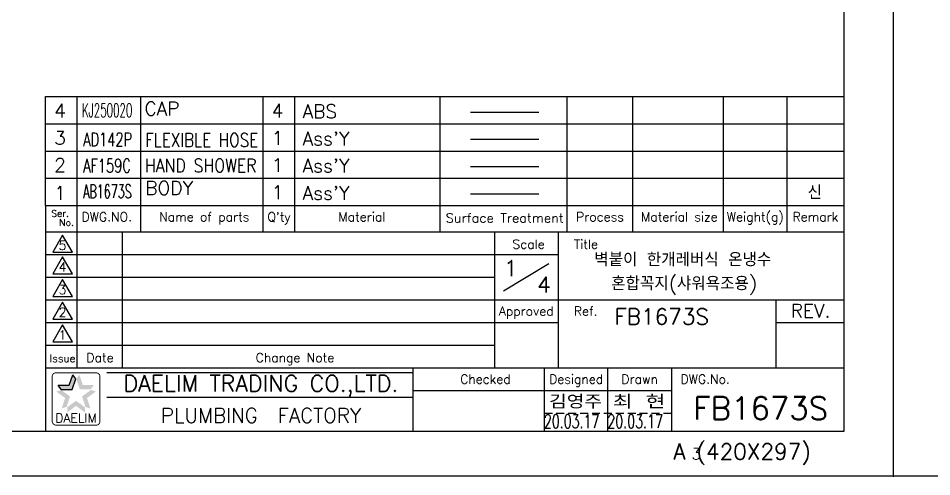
# Model space of a CAD drawing. Extents: x 14808 to 20058, y -13198 to -11680.
# Drawn here: x 18604.5 to 18805.9, y -12528.5 to -12427.5 of the extents above; entities that cross this region are included whole.
import ezdxf
from ezdxf.enums import TextEntityAlignment as Align

# ---------------------------------------------------------------- set-up
doc = ezdxf.new("R2010")
doc.units = 0
doc.header["$LTSCALE"] = 7
doc.header["$MEASUREMENT"] = 0
doc.linetypes.add('HIDDEN', pattern=[0.375, 0.25, -0.125])
doc.layers.get('0').update_dxf_attribs({"color": 2, "linetype": 'CONTINUOUS'})
for name, color, linetype in [('D', 2, 'CONTINUOUS'), ('DWG', 7, 'CONTINUOUS'), ('TXT', 4, 'CONTINUOUS')]:
    doc.layers.add(name, color=color, linetype=linetype)
doc.styles.add('GHS', font='romans', dxfattribs={"bigfont": 'ghs'})
doc.styles.add('ROMANS', font='ROMANS.shx', dxfattribs={"height": 3.5})

# ---------------------------------------------------------------- blocks, each defined once
blk = doc.blocks.new('BORDER')
for p, q in [((1, 1), (0, 1)), ((1, 0), (1, 1))]:
    blk.add_line(p, q)

msp = doc.modelspace()

# ---------------------------------------------------------------- linework, layer by layer
for p, q in [((18617.5, -12474.49), (18617.5, -12444.74)), ((18631.5, -12474.49), (18631.5, -12444.74)), ((18658.5, -12474.49), (18658.5, -12444.74)), ((18665.5, -12474.49), (18665.5, -12444.74)), ((18697.5, -12474.49), (18697.5, -12444.74)), ((18725.5, -12474.49), (18725.5, -12444.74)), ((18740, -12474.49), (18740, -12444.74)), ((18760, -12474.49), (18760, -12444.74)), ((18774, -12474.49), (18774, -12444.74)), ((18610.5, -12474.52), (18786.5, -12474.52))]:
    msp.add_line(p, q)
at = {"color": 2}
for p, q in [((18617.5, -12504.52), (18617.5, -12474.52)), ((18627.5, -12504.52), (18627.5, -12474.52)), ((18610.5, -12479.52), (18709.5, -12479.52)), ((18711.5, -12487.52), (18721.5, -12481.52)), ((18610.5, -12484.52), (18709.5, -12484.52)), ((18610.5, -12489.52), (18786.5, -12489.52)), ((18610.5, -12494.52), (18709.5, -12494.52)), ((18610.5, -12499.52), (18709.5, -12499.52)), ((18720.5, -12518.52), (18720.5, -12504.52)), ((18734.5, -12518.52), (18734.5, -12504.52)), ((18615.74, -12508.34), (18616.49, -12506.03)), ((18616.4, -12509.26), (18617.15, -12506.95)), ((18617.15, -12506.95), (18616.49, -12506.03)), ((18613.31, -12508.34), (18615.74, -12508.34)), ((18613.98, -12509.26), (18613.31, -12508.34)), ((18613.98, -12509.26), (18616.4, -12509.26)), ((18691.5, -12509.52), (18748.5, -12509.52))]:
    msp.add_line(p, q, dxfattribs=at)
at = {"color": 2, "linetype": 'Continuous'}
for p, q in [((18624, -12505.52), (18691.5, -12505.52)), ((18624, -12511.02), (18691.5, -12511.02))]:
    msp.add_line(p, q, dxfattribs=at)
at = {"color": 2, "linetype": 'HIDDEN'}
msp.add_line((18720.5, -12514.52), (18748.5, -12514.52), dxfattribs=at)
at = {"color": 2, "linetype": 'Continuous', "lineweight": 15}
msp.add_line((18377.5, -12528.43), (19217.5, -12528.43), dxfattribs=at)
at = {"linetype": 'Continuous'}
for points in [[(18614.25, -12475.27), (18612.08, -12479.02), (18616.42, -12479.02)], [(18616.42, -12483.77), (18614.25, -12480.02), (18612.08, -12483.77)], [(18616.42, -12488.77), (18614.25, -12485.02), (18612.08, -12488.77)], [(18616.42, -12493.77), (18614.25, -12490.02), (18612.08, -12493.77)], [(18616.42, -12498.77), (18614.25, -12495.02), (18612.08, -12498.77)]]:
    msp.add_lwpolyline(points, close=True, dxfattribs=at)
at = {"color": 2, "linetype": 'Continuous', "const_width": 0.2}
for points in [[(18611.98, -12506.39, -0.414214), (18612.73, -12505.64)], [(18612.73, -12505.64), (18621.73, -12505.64, -0.414214), (18622.48, -12506.39, 0.043396)], [(18611.98, -12516.39), (18611.98, -12506.39, -1)], [(18622.48, -12506.39), (18622.48, -12516.39, -0.414214), (18621.73, -12517.14)], [(18621.73, -12517.14), (18612.98, -12517.14, -0.414214), (18611.98, -12516.39, 0.672398)]]:
    msp.add_lwpolyline(points, format="xyb", dxfattribs=at)
at = {"color": 2}
for points in [[(18615.74, -12508.34), (18616.4, -12509.26), (18616.49, -12506.03), (18617.15, -12506.95)], [(18617.97, -12506.03), (18617.3, -12506.95), (18618.72, -12508.34), (18618.05, -12509.26)], [(18614.82, -12511.17), (18615.9, -12510.82), (18612.86, -12509.75), (18613.93, -12509.4)], [(18613.31, -12508.34), (18613.98, -12509.26), (18615.74, -12508.34), (18616.4, -12509.26)], [(18618.72, -12508.34), (18618.05, -12509.26), (18621.14, -12508.34), (18620.48, -12509.26)], [(18621.6, -12509.75), (18620.52, -12509.4), (18619.64, -12511.17), (18618.56, -12510.82)], [(18614.07, -12513.48), (18615.15, -12513.13), (18614.82, -12511.17), (18615.9, -12510.82)], [(18619.64, -12511.17), (18618.56, -12510.82), (18620.39, -12513.48), (18619.31, -12513.13)], [(18617.23, -12512.92), (18617.23, -12511.79), (18615.27, -12514.35), (18615.27, -12513.22)], [(18619.19, -12514.35), (18619.19, -12513.22), (18617.23, -12512.92), (18617.23, -12511.79)]]:
    msp.add_solid(points, dxfattribs=at)
at = {"layer": 'D'}
for p, q in [((18610.5, -12468.74), (18610.5, -12444.74)), ((18610.5, -12444.74), (18786.5, -12444.74)), ((18704.17, -12448.14), (18719.24, -12448.14)), ((18610.5, -12450.74), (18786.5, -12450.74)), ((18704.17, -12454.14), (18719.24, -12454.14)), ((18610.5, -12456.74), (18786.5, -12456.74)), ((18704.17, -12460.14), (18719.24, -12460.14)), ((18610.5, -12462.74), (18786.5, -12462.74)), ((18704.17, -12466.14), (18719.24, -12466.14))]:
    msp.add_line(p, q, dxfattribs=at)
at = {"layer": 'DWG'}
for p, q in [((18610.5, -12468.74), (18786.5, -12468.74)), ((18709.5, -12474.77), (18709.5, -12504.52)), ((18723.5, -12474.77), (18723.5, -12504.52)), ((18709.5, -12479.52), (18723.5, -12479.52)), ((18771.5, -12489.52), (18771.5, -12504.52)), ((18709.5, -12494.52), (18723.5, -12494.52)), ((18771.5, -12494.52), (18786.5, -12494.52)), ((18610.5, -12504.52), (18786.5, -12504.52))]:
    msp.add_line(p, q, dxfattribs=at)
at = {"layer": 'DWG', "color": 7}
for p, q in [((18610.5, -12468.74), (18610.5, -12518.52)), ((18691.5, -12504.52), (18691.5, -12518.52)), ((18748.5, -12504.52), (18748.5, -12518.52))]:
    msp.add_line(p, q, dxfattribs=at)
at = {"layer": 'TXT'}
for p, q in [((18786.5, -12244.52), (18786.5, -12518.52)), ((18786.5, -12518.52), (18408.5, -12518.52))]:
    msp.add_line(p, q, dxfattribs=at)

# ---------------------------------------------------------------- block references
for p, xscale, yscale, zscale in [((18377.5, -12528.52), 420, 297, 420), ((18377.5, -13122.43), 840, 594, 840)]:
    msp.add_blockref('BORDER', p, dxfattribs=dict(xscale=xscale, yscale=yscale, zscale=zscale))

# ---------------------------------------------------------------- texts
at = {"ltscale": 0.5, "style": 'GHS'}
for s, width, p in [('KJ250020', 0.55, (18618.53, -12449.23)), ('AD142P', 0.7, (18618.79, -12455.68)), ('AF159C', 0.7, (18618.79, -12461.43)), ('AB1673S', 0.6, (18618.78, -12467.14))]:
    msp.add_text(s, height=3, dxfattribs=dict(at, width=width)).set_placement(p)
for s, p in [('CAP', (18632.31, -12448.86)), ('4', (18660.37, -12449.34)), ('ABS', (18667.19, -12449.48)), ('1', (18660.37, -12455.34)), ("Ass'Y", (18667.19, -12455.48)), ('1', (18660.37, -12461.34)), ("Ass'Y", (18667.19, -12461.48)), ('1', (18660.37, -12467.34)), ("Ass'Y", (18667.19, -12467.48))]:
    msp.add_text(s, height=3, dxfattribs=at).set_placement(p)
for s, width, p, p2 in [('FLEXIBLE HOSE', 0.723723, (18632.47, -12455.77), (18657.38, -12455.77)), ('HAND SHOWER', 0.752563, (18632.41, -12461.42), (18657.03, -12461.42))]:
    msp.add_text(s, height=3, dxfattribs=dict(at, width=width)).set_placement(p, p2, align=Align.FIT)
msp.add_text('BODY', height=3, dxfattribs=at).set_placement((18632.47, -12467.27), align=Align.BOTTOM_LEFT)
at = {"linetype": 'Continuous', "style": 'ROMANS'}
for s, p in [('5', (18614.25, -12478.52)), ('4', (18614.25, -12483.27)), ('3', (18614.25, -12488.27)), ('2', (18614.25, -12493.27)), ('1', (18614.25, -12498.27))]:
    msp.add_text(s, height=2, dxfattribs=at).set_placement(p, align=Align.CENTER)
at = {"color": 2, "linetype": 'Continuous', "style": 'ROMANS'}
for s, height, p in [('Scale', 2, (18717, -12478.27)), ('Approved', 2, (18716.5, -12493.02)), ('Issue', 1.7, (18614.25, -12503.27)), ('Date', 2, (18622.5, -12503.27)), ('Change Note', 2, (18665.5, -12503.27)), ('Checked', 2, (18707.5, -12508.02)), ('Designed', 2, (18727.5, -12508.02)), ('Drawn', 2, (18741.5, -12508.02)), ('DAELIM', 2, (18617.23, -12516.59))]:
    msp.add_text(s, height=height, dxfattribs=at).set_placement(p, align=Align.CENTER)
for s, p in [('Title', (18727, -12478.27)), ('Ref.', (18727, -12493.02)), ('DWG.No.', (18750.5, -12508.02))]:
    msp.add_text(s, height=2, dxfattribs=at).set_placement(p)
at = {"color": 2, "style": 'GHS'}
for s, p in [('1', (18711.57, -12484.33)), ('4', (18718.9, -12487.94))]:
    msp.add_text(s, height=3.5, dxfattribs=at).set_placement(p)
at = {"style": 'GHS'}
msp.add_text('FB1673S', height=3.5, dxfattribs=at).set_placement((18735.95, -12494.97))
for s, width, p, p2 in [('김영주', 1.020762, (18721.54, -12513.5), (18733.18, -12513.5)), ('최 현', 1.152147, (18735.54, -12513.5), (18747.18, -12513.5))]:
    msp.add_text(s, height=3, dxfattribs=dict(at, width=width)).set_placement(p, p2, align=Align.FIT)
at = {"layer": 'D', "style": 'GHS'}
for s, p in [('4', (18612.41, -12449.32)), ('3', (18612.41, -12455.32)), ('2', (18612.41, -12461.32)), ('1', (18612.41, -12467.48)), ('신', (18778.52, -12467.35)), ('REV.', (18774.81, -12493.45))]:
    msp.add_text(s, height=3, dxfattribs=at).set_placement(p)
at = {"layer": 'D', "linetype": 'Continuous', "style": 'ROMANS'}
for s, p in [('Ser.', (18611.75, -12471.24)), ('No.', (18613.5, -12473.24))]:
    msp.add_text(s, height=1.5, dxfattribs=at).set_placement(p)
for s, p in [('DWG.NO.', (18624, -12472.24)), ('Name of parts', (18645.5, -12472.24)), ("Q'ty", (18662, -12472.24)), ('Process', (18732.75, -12472.24)), ('Material size', (18750.25, -12472.24)), ('Weight(g)', (18767, -12472.24)), ('Remark', (18780.25, -12472.24))]:
    msp.add_text(s, height=2, dxfattribs=at).set_placement(p, align=Align.CENTER)
at = {"layer": 'D', "style": 'ROMANS'}
msp.add_text('Material', height=2, dxfattribs=at).set_placement((18680.25, -12472.24), align=Align.CENTER)
at = {"layer": 'D', "style": 'ROMANS', "width": 0.925424}
msp.add_text('Surface Treatment', height=2, dxfattribs=at).set_placement((18698.75, -12472.49), (18724.75, -12472.49), align=Align.FIT)
at = {"layer": 'D', "style": 'GHS', "width": 0.68}
for p in [(18720.38, -12517.8), (18734.38, -12517.8)]:
    msp.add_text('20.03.17', height=3, dxfattribs=at).set_placement(p)
at = {"layer": 'DWG', "color": 0, "linetype": 'Continuous', "style": 'ROMANS'}
msp.add_text('PLUMBING  FACTORY', height=3.2, dxfattribs=at).set_placement((18658, -12515.02), align=Align.MIDDLE)
at = {"layer": 'DWG', "style": 'GHS'}
msp.add_text('A (420X297)', height=3.5, dxfattribs=at).set_placement((18748.94, -12524.73))
msp.add_text('3', height=2.5, dxfattribs=at).set_placement((18753.99, -12524.73), align=Align.CENTER)
at = {"layer": 'TXT', "ltscale": 0.5, "style": 'GHS'}
for s, p in [('벽붙이 한개레버식 온냉수', (18731.5, -12482.15)), ('혼합꼭지(샤워욕조용)', (18735.22, -12487.43))]:
    msp.add_text(s, height=3, dxfattribs=at).set_placement(p)
at = {"layer": 'TXT', "linetype": 'Continuous', "style": 'ROMANS'}
msp.add_text('DAELIM TRADING CO.,LTD.', height=3.6, dxfattribs=at).set_placement((18658, -12508.52), align=Align.MIDDLE)
at = {"layer": 'TXT', "style": 'GHS'}
msp.add_text('FB1673S', height=5, dxfattribs=at).set_placement((18768.18, -12513.43), align=Align.MIDDLE)

doc.saveas('drawing.dxf')
